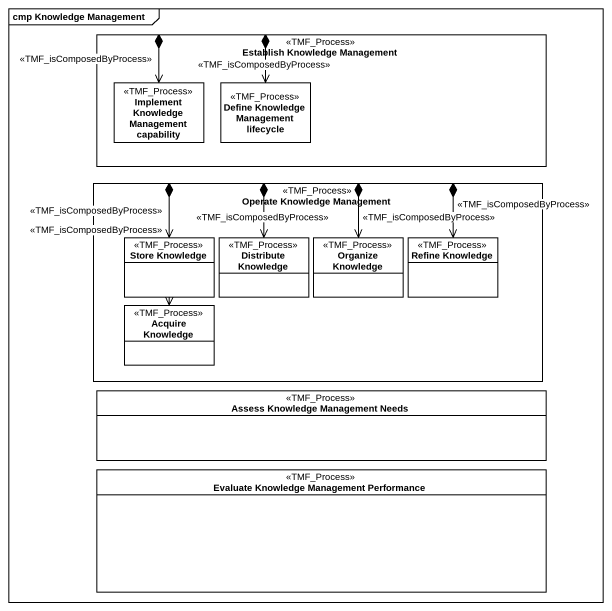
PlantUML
@startuml
mainframe cmp Knowledge Management
hide circle
hide empty members
rectangle "Establish Knowledge Management" as Establish_Knowledge <<TMF_Process>> {
  class "Implement Knowledge Management capability" as Implement_Knowledge <<TMF_Process>>
  class "Define Knowledge Management lifecycle" as Define_Knowledge_Management <<TMF_Process>>
}
rectangle "Operate Knowledge Management" as Operate_Knowledge_Management <<TMF_Process>> {
  class "Store Knowledge" as Store_Knowledge <<TMF_Process>>
  class "Distribute Knowledge" as Distribute_Knowledge <<TMF_Process>>
  class "Organize Knowledge" as Organize_Knowledge <<TMF_Process>>
  class "Refine Knowledge" as Refine_Knowledge <<TMF_Process>>
  class "Acquire Knowledge" as Acquire_Knowledge <<TMF_Process>>
}
class "Assess Knowledge Management Needs" as Assess_Knowledge_Management <<TMF_Process>>
class "Evaluate Knowledge Management Performance" as Evaluate_Knowledge <<TMF_Process>>
Implement_Knowledge <-right-* Establish_Knowledge : <<TMF_isComposedByProcess>>
Define_Knowledge_Management <-right-* Establish_Knowledge : <<TMF_isComposedByProcess>>
Store_Knowledge <-right-* Operate_Knowledge_Management : <<TMF_isComposedByProcess>>
Distribute_Knowledge <-right-* Operate_Knowledge_Management : <<TMF_isComposedByProcess>>
Organize_Knowledge <-left-* Operate_Knowledge_Management : <<TMF_isComposedByProcess>>
Refine_Knowledge <-left-* Operate_Knowledge_Management : <<TMF_isComposedByProcess>>
Acquire_Knowledge <-right-* Operate_Knowledge_Management : <<TMF_isComposedByProcess>>
@enduml
